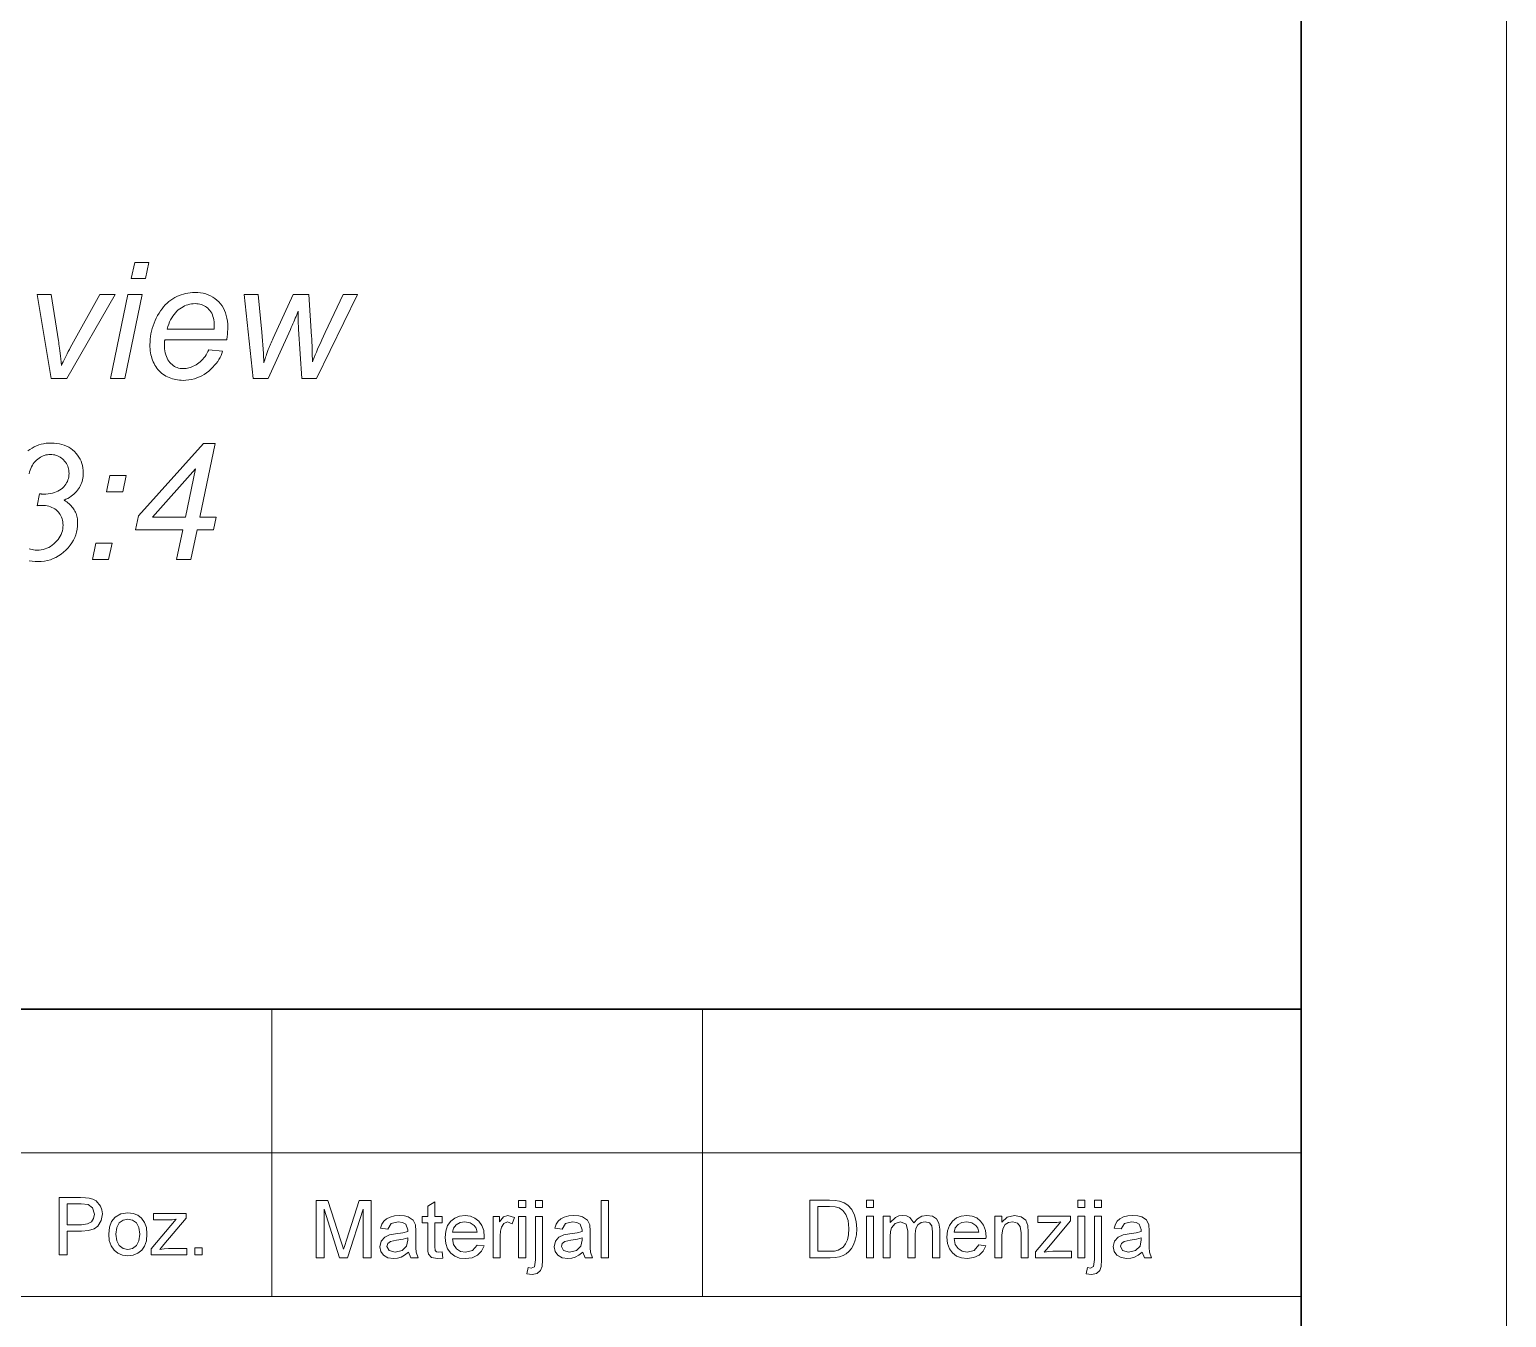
# Model space of a CAD drawing. Extents: x 0 to 420, y 0 to 594.
# Drawn here: x 369.1 to 420, y 50.8 to 95.2 of the extents above; entities that cross this region are included whole.
import ezdxf

# ---------------------------------------------------------------- set-up
doc = ezdxf.new("R2010")
doc.units = 0

msp = doc.modelspace()

# ---------------------------------------------------------------- linework, layer by layer
at = {"lineweight": 13}
for p, q in [((420.043, 0), (420.043, 594)), ((201.425, 56.52), (412.971, 56.52)), ((412.971, 51.57), (201.425, 51.57))]:
    msp.add_line(p, q, dxfattribs=at)
at = {"color": 3, "lineweight": 30}
for p, q in [((412.971, 7.07), (412.971, 586.929)), ((201.425, 61.47), (412.971, 61.47))]:
    msp.add_line(p, q, dxfattribs=at)
at = {"lineweight": 13, "ltscale": 0.2475}
for p, q in [((377.488, 61.47), (377.488, 51.57)), ((392.338, 61.47), (392.338, 51.57))]:
    msp.add_line(p, q, dxfattribs=at)
at = {"lineweight": 13}
for points in [[(372.644, 86.655), (372.761, 87.214), (373.252, 87.214), (373.135, 86.655)], [(369.88, 83.214), (369.405, 86.112), (369.885, 86.112), (370.133, 84.515), (370.142, 84.46), (370.151, 84.397), (370.16, 84.329), (370.169, 84.253), (370.179, 84.171), (370.189, 84.082), (370.2, 83.987), (370.211, 83.885), (370.223, 83.777), (370.234, 83.661), (370.264, 83.724), (370.294, 83.788), (370.327, 83.854), (370.361, 83.922), (370.396, 83.992), (370.433, 84.064), (370.472, 84.137), (370.512, 84.212), (370.554, 84.289), (370.597, 84.368), (371.566, 86.112), (372.087, 86.112), (370.428, 83.214)], [(371.923, 83.214), (372.529, 86.112), (373.023, 86.112), (372.417, 83.214)], [(375.312, 84.199), (375.792, 84.15), (375.769, 84.079), (375.74, 84.008), (375.706, 83.939), (375.666, 83.87), (375.622, 83.801), (375.571, 83.734), (375.516, 83.667), (375.454, 83.601), (375.388, 83.535), (375.316, 83.47), (375.24, 83.409), (375.162, 83.354), (375.08, 83.306), (374.995, 83.264), (374.908, 83.229), (374.818, 83.2), (374.725, 83.177), (374.629, 83.161), (374.53, 83.152), (374.428, 83.148), (374.364, 83.15), (374.301, 83.154), (374.24, 83.162), (374.179, 83.172), (374.119, 83.186), (374.061, 83.202), (374.003, 83.221), (373.947, 83.244), (373.892, 83.269), (373.837, 83.297), (373.785, 83.328), (373.735, 83.362), (373.688, 83.399), (373.643, 83.438), (373.601, 83.48), (373.561, 83.524), (373.524, 83.572), (373.489, 83.622), (373.458, 83.674), (373.428, 83.73), (373.401, 83.787), (373.378, 83.846), (373.356, 83.907), (373.338, 83.969), (373.323, 84.033), (373.31, 84.099), (373.3, 84.166), (373.293, 84.234), (373.289, 84.304), (373.288, 84.376), (373.29, 84.471), (373.296, 84.565), (373.307, 84.659), (373.323, 84.752), (373.343, 84.844), (373.367, 84.936), (373.395, 85.027), (373.428, 85.118), (373.466, 85.208), (373.507, 85.297), (373.552, 85.384), (373.6, 85.466), (373.651, 85.544), (373.704, 85.617), (373.759, 85.686), (373.817, 85.75), (373.878, 85.809), (373.942, 85.864), (374.008, 85.915), (374.076, 85.96), (374.147, 86.001), (374.218, 86.038), (374.291, 86.071), (374.365, 86.099), (374.44, 86.123), (374.516, 86.142), (374.593, 86.158), (374.672, 86.168), (374.751, 86.175), (374.832, 86.177), (374.934, 86.174), (375.031, 86.164), (375.124, 86.148), (375.213, 86.126), (375.298, 86.097), (375.379, 86.061), (375.455, 86.019), (375.528, 85.971), (375.596, 85.916), (375.66, 85.855), (375.719, 85.788), (375.772, 85.717), (375.818, 85.641), (375.858, 85.56), (375.892, 85.475), (375.92, 85.384), (375.942, 85.289), (375.957, 85.19), (375.967, 85.086), (375.97, 84.977), (375.969, 84.934), (375.968, 84.891), (375.966, 84.848), (375.964, 84.805), (375.96, 84.761), (375.956, 84.717), (375.951, 84.673), (375.945, 84.629), (375.939, 84.585), (375.932, 84.54), (373.798, 84.54), (373.796, 84.523), (373.794, 84.507), (373.792, 84.491), (373.791, 84.475), (373.79, 84.459), (373.789, 84.444), (373.788, 84.43), (373.787, 84.415), (373.787, 84.401), (373.787, 84.387), (373.789, 84.308), (373.794, 84.232), (373.804, 84.161), (373.817, 84.093), (373.834, 84.029), (373.854, 83.969), (373.879, 83.912), (373.907, 83.86), (373.938, 83.811), (373.974, 83.766), (374.012, 83.726), (374.052, 83.689), (374.093, 83.657), (374.137, 83.629), (374.182, 83.606), (374.228, 83.587), (374.276, 83.572), (374.326, 83.561), (374.378, 83.554), (374.431, 83.552), (374.482, 83.554), (374.532, 83.559), (374.582, 83.567), (374.633, 83.579), (374.683, 83.594), (374.732, 83.612), (374.782, 83.634), (374.832, 83.659), (374.881, 83.687), (374.93, 83.719), (374.978, 83.753), (375.024, 83.791), (375.068, 83.832), (375.109, 83.875), (375.148, 83.922), (375.186, 83.971), (375.22, 84.024), (375.253, 84.079), (375.284, 84.138)], [(376.843, 83.214), (376.54, 86.112), (377.015, 86.112), (377.146, 84.81), (377.198, 84.079), (377.199, 84.061), (377.2, 84.039), (377.201, 84.015), (377.203, 83.987), (377.204, 83.955), (377.206, 83.921), (377.208, 83.883), (377.21, 83.841), (377.212, 83.797), (377.214, 83.749), (377.23, 83.803), (377.246, 83.855), (377.261, 83.904), (377.275, 83.951), (377.29, 83.995), (377.303, 84.036), (377.316, 84.075), (377.329, 84.111), (377.341, 84.145), (377.353, 84.176), (377.365, 84.207), (377.379, 84.24), (377.394, 84.276), (377.41, 84.315), (377.427, 84.356), (377.446, 84.4), (377.467, 84.446), (377.488, 84.495), (377.511, 84.546), (377.536, 84.6), (378.226, 86.112), (378.764, 86.112), (378.859, 84.663), (378.863, 84.595), (378.867, 84.522), (378.871, 84.445), (378.874, 84.363), (378.877, 84.277), (378.88, 84.187), (378.882, 84.092), (378.884, 83.993), (378.885, 83.889), (378.887, 83.781), (378.916, 83.857), (378.948, 83.939), (378.984, 84.026), (379.023, 84.119), (379.066, 84.218), (379.112, 84.322), (379.162, 84.432), (379.215, 84.548), (379.271, 84.669), (379.331, 84.796), (379.953, 86.112), (380.447, 86.112), (379.031, 83.214), (378.518, 83.214), (378.409, 84.914), (378.407, 84.948), (378.405, 84.989), (378.403, 85.036), (378.401, 85.088), (378.399, 85.147), (378.398, 85.212), (378.396, 85.282), (378.395, 85.359), (378.394, 85.442), (378.393, 85.53), (378.37, 85.472), (378.346, 85.412), (378.322, 85.351), (378.297, 85.289), (378.271, 85.227), (378.244, 85.163), (378.216, 85.099), (378.187, 85.034), (378.158, 84.967), (378.128, 84.9), (377.361, 83.214)], [(373.877, 84.917), (375.503, 84.917), (375.504, 84.931), (375.504, 84.945), (375.505, 84.958), (375.505, 84.971), (375.505, 84.982), (375.505, 84.992), (375.506, 85.002), (375.506, 85.011), (375.506, 85.019), (375.506, 85.026), (375.504, 85.098), (375.498, 85.167), (375.489, 85.233), (375.476, 85.295), (375.46, 85.353), (375.439, 85.409), (375.415, 85.46), (375.387, 85.508), (375.356, 85.553), (375.32, 85.595), (375.282, 85.632), (375.242, 85.666), (375.199, 85.695), (375.155, 85.721), (375.108, 85.743), (375.059, 85.761), (375.008, 85.775), (374.955, 85.784), (374.9, 85.79), (374.843, 85.792), (374.78, 85.79), (374.719, 85.784), (374.658, 85.773), (374.599, 85.757), (374.54, 85.738), (374.483, 85.714), (374.427, 85.685), (374.372, 85.653), (374.318, 85.616), (374.266, 85.574), (374.215, 85.528), (374.167, 85.478), (374.121, 85.423), (374.078, 85.364), (374.038, 85.301), (374.001, 85.233), (373.966, 85.16), (373.934, 85.083), (373.904, 85.002)], [(374.207, 76.971), (374.423, 77.992), (372.791, 77.992), (372.895, 78.48), (375.135, 80.971), (375.539, 80.971), (375.007, 78.428), (375.569, 78.428), (375.479, 77.992), (374.917, 77.992), (374.701, 76.971)], [(374.513, 78.428), (374.862, 80.098), (373.372, 78.428)], [(371.792, 79.309), (371.91, 79.869), (372.466, 79.869), (372.352, 79.309)], [(371.304, 76.971), (371.421, 77.53), (371.981, 77.53), (371.861, 76.971)], [(370.163, 52.996), (370.163, 54.975), (370.897, 54.975), (371.067, 54.971), (371.192, 54.957), (371.324, 54.922), (371.432, 54.866), (371.588, 54.678), (371.632, 54.552), (371.647, 54.413), (371.608, 54.184), (371.492, 53.993), (371.36, 53.897), (371.173, 53.84), (370.93, 53.821), (370.438, 53.821), (370.438, 52.996)], [(370.438, 54.041), (370.927, 54.041), (371.134, 54.065), (371.271, 54.136), (371.347, 54.251), (371.372, 54.405), (371.312, 54.62), (371.155, 54.738), (370.921, 54.756), (370.438, 54.756)], [(379.012, 52.898), (379.012, 54.877), (379.42, 54.877), (379.87, 53.485), (379.923, 53.314), (379.96, 53.193), (380.001, 53.326), (380.059, 53.509), (380.504, 54.877), (380.909, 54.877), (380.909, 52.898), (380.634, 52.898), (380.634, 54.575), (380.096, 52.898), (379.821, 52.898), (379.287, 54.575), (379.287, 52.898)], [(383.355, 53.105), (383.382, 52.892), (383.198, 52.871), (382.993, 52.912), (382.89, 53.02), (382.867, 53.123), (382.86, 53.3), (382.86, 54.108), (382.668, 54.108), (382.668, 54.328), (382.86, 54.328), (382.86, 54.681), (383.107, 54.825), (383.107, 54.328), (383.355, 54.328), (383.355, 54.108), (383.107, 54.108), (383.107, 53.285), (383.12, 53.154), (383.163, 53.108), (383.247, 53.091)], [(385.993, 54.63), (385.993, 54.877), (386.241, 54.877), (386.241, 54.63)], [(386.571, 54.63), (386.571, 54.877), (386.818, 54.877), (386.818, 54.63)], [(388.841, 52.898), (388.841, 54.877), (389.088, 54.877), (389.088, 52.898)], [(396.03, 52.903), (396.03, 54.882), (396.706, 54.882), (396.907, 54.875), (397.055, 54.854), (397.211, 54.799), (397.343, 54.712), (397.478, 54.561), (397.575, 54.374), (397.633, 54.153), (397.652, 53.903), (397.639, 53.69), (397.6, 53.504), (397.54, 53.344), (397.466, 53.215), (397.38, 53.113), (397.287, 53.036), (397.18, 52.978), (397.053, 52.937), (396.906, 52.911), (396.738, 52.903)], [(396.305, 53.123), (396.715, 53.123), (396.885, 53.132), (397.013, 53.16), (397.186, 53.265), (397.266, 53.375), (397.326, 53.519), (397.364, 53.696), (397.377, 53.907), (397.352, 54.187), (397.278, 54.393), (397.168, 54.535), (397.038, 54.621), (396.904, 54.652), (396.709, 54.662), (396.305, 54.662)], [(397.982, 54.635), (397.982, 54.882), (398.229, 54.882), (398.229, 54.635)], [(405.265, 54.635), (405.265, 54.882), (405.513, 54.882), (405.513, 54.635)], [(405.843, 54.635), (405.843, 54.882), (406.09, 54.882), (406.09, 54.635)], [(371.867, 53.711), (371.891, 53.951), (371.964, 54.146), (372.084, 54.296), (372.286, 54.414), (372.528, 54.453), (372.709, 54.432), (372.868, 54.368), (373.002, 54.261), (373.105, 54.117), (373.166, 53.94), (373.186, 53.731), (373.166, 53.486), (373.105, 53.3), (373.005, 53.16), (372.868, 53.056), (372.705, 52.991), (372.528, 52.969), (372.343, 52.99), (372.184, 53.054), (372.049, 53.16), (371.948, 53.306), (371.887, 53.49)], [(372.115, 53.712), (372.144, 53.482), (372.232, 53.319), (372.365, 53.221), (372.528, 53.189), (372.689, 53.222), (372.822, 53.32), (372.91, 53.485), (372.939, 53.719), (372.91, 53.942), (372.821, 54.103), (372.689, 54.201), (372.528, 54.233), (372.365, 54.201), (372.232, 54.104), (372.144, 53.941)], [(373.324, 52.996), (373.324, 53.203), (374.193, 54.233), (374.059, 54.213), (373.942, 54.206), (373.406, 54.206), (373.406, 54.426), (374.533, 54.426), (374.533, 54.262), (373.77, 53.357), (373.628, 53.189), (373.78, 53.209), (373.923, 53.216), (374.561, 53.216), (374.561, 52.996)], [(382.2, 53.091), (382.066, 52.988), (381.941, 52.921), (381.816, 52.883), (381.682, 52.871), (381.482, 52.9), (381.333, 52.985), (381.241, 53.116), (381.211, 53.278), (381.257, 53.469), (381.378, 53.607), (381.546, 53.687), (381.754, 53.723), (382, 53.761), (382.172, 53.805), (382.173, 53.864), (382.107, 54.059), (381.997, 54.116), (381.843, 54.135), (381.601, 54.081), (381.486, 53.888), (381.238, 53.915), (381.282, 54.053), (381.346, 54.161), (381.437, 54.244), (381.562, 54.305), (381.714, 54.343), (381.889, 54.355), (382.057, 54.344), (382.19, 54.312), (382.359, 54.202), (382.436, 54.035), (382.448, 53.818), (382.448, 53.511), (382.452, 53.245), (382.464, 53.09), (382.53, 52.898), (382.283, 52.898)], [(384.561, 53.338), (384.804, 53.311), (384.717, 53.125), (384.579, 52.986), (384.393, 52.9), (384.161, 52.871), (383.962, 52.892), (383.793, 52.956), (383.653, 53.063), (383.548, 53.208), (383.486, 53.387), (383.465, 53.601), (383.486, 53.822), (383.549, 54.007), (383.655, 54.157), (383.794, 54.267), (383.958, 54.333), (384.147, 54.355), (384.331, 54.334), (384.49, 54.27), (384.626, 54.163), (384.729, 54.017), (384.791, 53.837), (384.812, 53.622), (384.81, 53.558), (383.712, 53.558), (383.754, 53.358), (383.852, 53.211), (383.993, 53.121), (384.166, 53.091), (384.404, 53.15)], [(383.712, 53.778), (384.564, 53.778), (384.531, 53.915), (384.466, 54.013), (384.325, 54.105), (384.146, 54.135), (383.982, 54.111), (383.847, 54.038), (383.752, 53.924)], [(385.114, 52.898), (385.114, 54.328), (385.334, 54.328), (385.334, 54.137), (385.478, 54.313), (385.623, 54.355), (385.856, 54.287), (385.777, 54.066), (385.614, 54.135), (385.483, 54.087), (385.399, 53.951), (385.371, 53.813), (385.361, 53.662), (385.361, 52.898)], [(385.993, 52.898), (385.993, 54.328), (386.241, 54.328), (386.241, 52.898)], [(386.279, 52.348), (386.325, 52.56), (386.432, 52.541), (386.537, 52.59), (386.571, 52.834), (386.571, 54.328), (386.818, 54.328), (386.818, 52.822), (386.801, 52.599), (386.751, 52.456), (386.636, 52.355), (386.465, 52.321)], [(388.209, 53.091), (388.074, 52.988), (387.949, 52.921), (387.824, 52.883), (387.691, 52.871), (387.49, 52.9), (387.341, 52.985), (387.25, 53.116), (387.219, 53.278), (387.265, 53.469), (387.386, 53.607), (387.555, 53.687), (387.762, 53.723), (388.009, 53.761), (388.18, 53.805), (388.181, 53.864), (388.115, 54.059), (388.005, 54.116), (387.851, 54.135), (387.609, 54.081), (387.494, 53.888), (387.247, 53.915), (387.29, 54.053), (387.354, 54.161), (387.445, 54.244), (387.57, 54.305), (387.723, 54.343), (387.898, 54.355), (388.065, 54.344), (388.198, 54.312), (388.368, 54.202), (388.444, 54.035), (388.456, 53.818), (388.456, 53.511), (388.46, 53.245), (388.473, 53.09), (388.538, 52.898), (388.291, 52.898)], [(397.982, 52.903), (397.982, 54.332), (398.229, 54.332), (398.229, 52.903)], [(398.559, 52.903), (398.559, 54.332), (398.806, 54.332), (398.806, 54.117), (398.98, 54.293), (399.096, 54.343), (399.227, 54.36), (399.368, 54.343), (399.48, 54.291), (399.62, 54.1), (399.745, 54.244), (399.894, 54.331), (400.065, 54.36), (400.255, 54.33), (400.395, 54.242), (400.482, 54.093), (400.51, 53.881), (400.51, 52.903), (400.263, 52.903), (400.263, 53.793), (400.239, 53.999), (400.154, 54.101), (400.008, 54.14), (399.87, 54.115), (399.758, 54.041), (399.683, 53.912), (399.658, 53.724), (399.658, 52.903), (399.411, 52.903), (399.411, 53.821), (399.352, 54.06), (399.159, 54.14), (398.97, 54.087), (398.845, 53.931), (398.816, 53.806), (398.806, 53.636), (398.806, 52.903)], [(401.854, 53.343), (402.097, 53.315), (402.01, 53.13), (401.872, 52.991), (401.686, 52.904), (401.454, 52.875), (401.255, 52.897), (401.086, 52.961), (400.946, 53.067), (400.841, 53.213), (400.779, 53.392), (400.758, 53.606), (400.779, 53.827), (400.842, 54.012), (400.948, 54.162), (401.087, 54.272), (401.251, 54.338), (401.44, 54.36), (401.624, 54.338), (401.783, 54.274), (401.919, 54.167), (402.022, 54.022), (402.084, 53.841), (402.105, 53.626), (402.103, 53.563), (401.005, 53.563), (401.047, 53.363), (401.145, 53.216), (401.286, 53.125), (401.459, 53.095), (401.697, 53.154)], [(401.005, 53.782), (401.857, 53.782), (401.824, 53.92), (401.759, 54.018), (401.618, 54.109), (401.439, 54.14), (401.275, 54.115), (401.14, 54.043), (401.045, 53.929)], [(402.407, 52.903), (402.407, 54.332), (402.654, 54.332), (402.654, 54.129), (402.839, 54.302), (403.091, 54.36), (403.32, 54.313), (403.476, 54.192), (403.548, 54.014), (403.561, 53.779), (403.561, 52.903), (403.314, 52.903), (403.314, 53.762), (403.286, 53.981), (403.189, 54.097), (403.024, 54.14), (402.884, 54.116), (402.764, 54.043), (402.682, 53.902), (402.654, 53.674), (402.654, 52.903)], [(403.809, 52.903), (403.809, 53.11), (404.678, 54.14), (404.544, 54.119), (404.427, 54.112), (403.891, 54.112), (403.891, 54.332), (405.018, 54.332), (405.018, 54.169), (404.255, 53.264), (404.113, 53.095), (404.265, 53.116), (404.408, 53.123), (405.046, 53.123), (405.046, 52.903)], [(405.265, 52.903), (405.265, 54.332), (405.513, 54.332), (405.513, 52.903)], [(405.551, 52.352), (405.597, 52.564), (405.704, 52.546), (405.809, 52.594), (405.843, 52.838), (405.843, 54.332), (406.09, 54.332), (406.09, 52.827), (406.073, 52.604), (406.023, 52.46), (405.908, 52.359), (405.737, 52.326)], [(407.481, 53.095), (407.346, 52.992), (407.221, 52.925), (407.096, 52.888), (406.963, 52.875), (406.762, 52.904), (406.613, 52.99), (406.522, 53.12), (406.491, 53.283), (406.537, 53.473), (406.658, 53.612), (406.827, 53.691), (407.034, 53.727), (407.281, 53.765), (407.452, 53.81), (407.453, 53.869), (407.387, 54.063), (407.277, 54.121), (407.123, 54.14), (406.881, 54.085), (406.766, 53.892), (406.519, 53.92), (406.562, 54.057), (406.626, 54.165), (406.717, 54.248), (406.842, 54.309), (406.995, 54.347), (407.17, 54.36), (407.337, 54.349), (407.47, 54.316), (407.64, 54.206), (407.716, 54.039), (407.728, 53.823), (407.728, 53.516), (407.732, 53.25), (407.745, 53.095), (407.811, 52.903), (407.563, 52.903)], [(382.173, 53.586), (382.013, 53.542), (381.789, 53.505), (381.584, 53.462), (381.491, 53.392), (381.458, 53.291), (381.529, 53.148), (381.737, 53.091), (381.979, 53.149), (382.134, 53.3), (382.172, 53.509)], [(388.181, 53.586), (388.021, 53.542), (387.797, 53.505), (387.592, 53.462), (387.499, 53.392), (387.467, 53.291), (387.538, 53.148), (387.746, 53.091), (387.987, 53.149), (388.142, 53.3), (388.18, 53.509)], [(407.453, 53.59), (407.293, 53.546), (407.069, 53.509), (406.864, 53.466), (406.771, 53.397), (406.739, 53.295), (406.81, 53.152), (407.018, 53.095), (407.259, 53.154), (407.414, 53.304), (407.452, 53.513)], [(374.836, 52.996), (374.836, 53.244), (375.083, 53.244), (375.083, 52.996)]]:
    msp.add_lwpolyline(points, close=True, dxfattribs=at)
for points in [[(369.083, 80.717), (369.152, 80.769), (369.224, 80.815), (369.299, 80.855), (369.376, 80.89), (369.455, 80.92), (369.537, 80.944), (369.622, 80.963), (369.709, 80.977), (369.799, 80.985), (369.891, 80.987), (369.987, 80.984), (370.08, 80.976), (370.168, 80.961), (370.254, 80.94), (370.335, 80.913), (370.413, 80.88), (370.487, 80.842), (370.557, 80.797), (370.623, 80.747), (370.686, 80.69), (370.744, 80.629), (370.795, 80.566), (370.841, 80.499), (370.881, 80.43), (370.914, 80.359), (370.941, 80.284), (370.963, 80.207), (370.978, 80.127), (370.987, 80.044), (370.99, 79.959), (370.989, 79.896), (370.984, 79.835), (370.975, 79.776), (370.964, 79.718), (370.949, 79.662), (370.931, 79.608), (370.909, 79.555), (370.885, 79.504), (370.856, 79.454), (370.825, 79.406), (370.79, 79.36), (370.752, 79.315), (370.711, 79.272), (370.667, 79.23), (370.619, 79.19), (370.568, 79.152), (370.513, 79.115), (370.455, 79.08), (370.394, 79.047), (370.33, 79.015), (370.376, 78.986), (370.419, 78.957), (370.46, 78.926), (370.499, 78.894), (370.535, 78.861), (370.569, 78.827), (370.6, 78.792), (370.629, 78.755), (370.656, 78.718), (370.681, 78.679), (370.703, 78.639), (370.722, 78.598), (370.74, 78.556), (370.755, 78.513), (370.767, 78.468), (370.778, 78.423), (370.786, 78.376), (370.792, 78.328), (370.795, 78.279), (370.796, 78.229), (370.792, 78.123), (370.78, 78.02), (370.76, 77.919), (370.732, 77.822), (370.696, 77.727), (370.652, 77.635), (370.599, 77.547), (370.539, 77.461), (370.47, 77.377), (370.394, 77.297), (370.312, 77.222), (370.227, 77.155), (370.138, 77.096), (370.047, 77.045), (369.952, 77.001), (369.855, 76.966), (369.754, 76.938), (369.65, 76.919), (369.543, 76.907), (369.432, 76.903), (369.326, 76.906), (369.223, 76.915), (369.125, 76.93)], [(369.12, 77.341), (369.17, 77.325), (369.223, 77.312), (369.277, 77.303), (369.335, 77.298), (369.394, 77.296), (369.466, 77.298), (369.536, 77.306), (369.604, 77.319), (369.671, 77.338), (369.735, 77.361), (369.797, 77.39), (369.857, 77.424), (369.915, 77.463), (369.971, 77.508), (370.026, 77.558), (370.076, 77.611), (370.121, 77.666), (370.161, 77.722), (370.196, 77.779), (370.225, 77.839), (370.249, 77.9), (370.268, 77.962), (370.281, 78.026), (370.289, 78.091), (370.292, 78.158), (370.29, 78.216), (370.284, 78.272), (370.274, 78.326), (370.26, 78.377), (370.242, 78.427), (370.22, 78.475), (370.194, 78.52), (370.164, 78.564), (370.13, 78.606), (370.092, 78.645), (370.051, 78.682), (370.007, 78.714), (369.961, 78.743), (369.911, 78.768), (369.859, 78.789), (369.804, 78.807), (369.747, 78.82), (369.686, 78.83), (369.623, 78.835), (369.558, 78.837), (369.549, 78.837), (369.539, 78.837), (369.527, 78.836), (369.514, 78.836), (369.499, 78.835), (369.482, 78.833), (369.464, 78.832), (369.444, 78.83), (369.423, 78.829), (369.399, 78.826), (369.484, 79.238), (369.498, 79.236), (369.512, 79.235), (369.526, 79.233), (369.54, 79.231), (369.554, 79.23), (369.567, 79.229), (369.581, 79.229), (369.594, 79.228), (369.607, 79.228), (369.62, 79.228), (369.703, 79.23), (369.782, 79.236), (369.857, 79.246), (369.928, 79.261), (369.995, 79.279), (370.058, 79.302), (370.117, 79.329), (370.172, 79.359), (370.224, 79.394), (370.271, 79.434), (370.315, 79.476), (370.353, 79.52), (370.387, 79.566), (370.417, 79.613), (370.442, 79.663), (370.463, 79.715), (370.479, 79.768), (370.49, 79.823), (370.497, 79.881), (370.499, 79.94), (370.497, 79.994), (370.492, 80.046), (370.482, 80.097), (370.469, 80.146), (370.452, 80.193), (370.432, 80.239), (370.407, 80.283), (370.379, 80.325), (370.348, 80.365), (370.312, 80.404), (370.274, 80.439), (370.234, 80.471), (370.193, 80.5), (370.149, 80.524), (370.104, 80.545), (370.058, 80.562), (370.01, 80.575), (369.96, 80.584), (369.908, 80.59), (369.855, 80.592), (369.803, 80.59), (369.751, 80.584), (369.701, 80.575), (369.652, 80.561), (369.604, 80.544), (369.557, 80.523), (369.511, 80.498), (369.466, 80.469), (369.422, 80.436), (369.379, 80.399), (369.338, 80.359), (369.3, 80.316), (369.266, 80.27), (369.234, 80.22), (369.205, 80.167), (369.18, 80.111), (369.157, 80.052), (369.138, 79.99), (369.121, 79.924)]]:
    msp.add_lwpolyline(points, dxfattribs=at)

doc.saveas('drawing.dxf')
